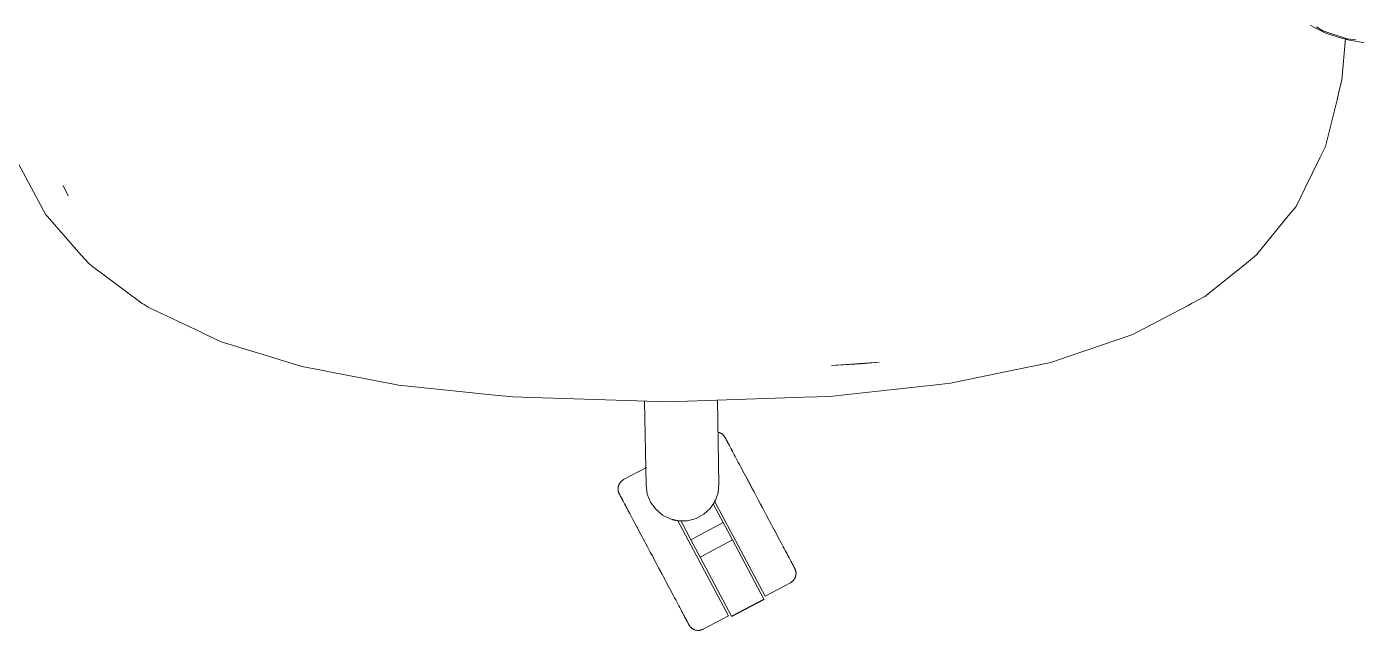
# Model space of a CAD drawing. Header units: millimetres. Extents: x 79795 to 317870, y -36033 to 97293.
# Drawn here: x 157737 to 158248, y 23928 to 24160 of the extents above; entities that cross this region are included whole.
import ezdxf

# ---------------------------------------------------------------- set-up
doc = ezdxf.new("R2010")
doc.units = ezdxf.units.MM
doc.header["$MEASUREMENT"] = 0
doc.layers.add('G-IMPT', color=8, linetype='CONTINUOUS', lineweight=9)
doc.layers.add('I-FURN', color=8, linetype='CONTINUOUS', lineweight=9)

msp = doc.modelspace()

# ---------------------------------------------------------------- linework, layer by layer
at = {"layer": 'G-IMPT'}
for p, q in [((158231.47, 24159.47), (158230.1, 24160.28)), ((158236.11, 24157.27), (158231.47, 24159.47)), ((158234.89, 24158.13), (158232.44, 24159.6)), ((158244.29, 24155.1), (158234.89, 24158.13)), ((158241.2, 24155.53), (158236.11, 24157.27)), ((158241.2, 24155.53), (158245.13, 24154.55)), ((158243.66, 24155.23), (158242.22, 24139.35)), ((158247.58, 24154.64), (158244.29, 24155.1)), ((158245.13, 24154.55), (158251.89, 24153.43)), ((158242.22, 24139.35), (158240.92, 24134.06)), ((158235.94, 24113.75), (158240.34, 24131.69)), ((158240.34, 24131.69), (158240.92, 24134.06)), ((158233.79, 24109.39), (158235.94, 24113.75)), ((157733.29, 24109.22), (157739.3, 24097.98)), ((158233.79, 24109.39), (158228.15, 24097.92)), ((157739.3, 24097.98), (157744.88, 24087.55)), ((157752.32, 24097.15), (157751.54, 24098.74)), ((157753.5, 24094.85), (157751.54, 24098.74)), ((157753.5, 24094.85), (157752.32, 24097.15)), ((158224.62, 24090.75), (158228.15, 24097.92)), ((157745.47, 24086.88), (157744.88, 24087.55)), ((157758.49, 24072.1), (157745.47, 24086.88)), ((158221.64, 24087.1), (158209.47, 24072.15)), ((158221.64, 24087.1), (158224.62, 24090.75)), ((157758.49, 24072.1), (157761.36, 24068.84)), ((158209.47, 24072.15), (158204.81, 24068.39)), ((157762.33, 24068.11), (157761.36, 24068.84)), ((157781.82, 24053.54), (157762.33, 24068.11)), ((158189.68, 24056.19), (158204.81, 24068.39)), ((158189.68, 24056.19), (158184.55, 24053.48)), ((157781.82, 24053.54), (157782.6, 24053.08)), ((157782.6, 24053.08), (157784.17, 24052.14)), ((157784.88, 24051.72), (157784.17, 24052.14)), ((157784.88, 24051.72), (157804.52, 24042.45)), ((158183.17, 24052.75), (158163.66, 24042.45)), ((158183.17, 24052.75), (158184.55, 24053.48)), ((157804.52, 24042.45), (157805.44, 24042.02)), ((157812.2, 24038.83), (157805.44, 24042.02)), ((158137.91, 24033.43), (158162, 24041.58)), ((158163.66, 24042.45), (158162, 24041.58)), ((157812.2, 24038.83), (157829.48, 24033.51)), ((157829.48, 24033.51), (157843.08, 24029.32)), ((158046.33, 24029.71), (158064.61, 24030.96)), ((158046.33, 24029.71), (158057.67, 24030.35)), ((158064.61, 24030.96), (158057.67, 24030.35)), ((158116.66, 24028.04), (158130.48, 24030.91)), ((158137.91, 24033.43), (158130.48, 24030.91)), ((157843.08, 24029.32), (157850.69, 24027.86)), ((157854.35, 24027.15), (157850.69, 24027.86)), ((157854.35, 24027.15), (157879.73, 24022.29)), ((158112.98, 24027.28), (158092.03, 24022.93)), ((158112.98, 24027.28), (158116.66, 24028.04)), ((157880.19, 24022.2), (157879.73, 24022.29)), ((157880.19, 24022.2), (157917.18, 24018.38)), ((158050.17, 24018.31), (158087.62, 24022.44)), ((158092.03, 24022.93), (158087.62, 24022.44)), ((157917.18, 24018.38), (157924.25, 24017.65)), ((157931.51, 24017.42), (157924.25, 24017.65)), ((157983.67, 24015.8), (157931.51, 24017.42)), ((158035.86, 24017.51), (157983.67, 24015.8)), ((158035.86, 24017.51), (158045.8, 24017.83)), ((158050.17, 24018.31), (158045.8, 24017.83))]:
    msp.add_line(p, q, dxfattribs=at)
at = {"layer": 'I-FURN'}
for p, q in [((157975.21, 23983.74), (157974.65, 24016.08)), ((158002.63, 24016.42), (158003.19, 23984.23)), ((158002.9, 24004.11), (158003.06, 24004.07)), ((158003.06, 24004.07), (158003.21, 24004.02)), ((158003.21, 24004.02), (158003.37, 24003.97)), ((158003.37, 24003.97), (158003.52, 24003.91)), ((158003.52, 24003.91), (158003.66, 24003.85)), ((158003.66, 24003.85), (158003.81, 24003.78)), ((158003.81, 24003.78), (158003.95, 24003.7)), ((158003.95, 24003.7), (158004.09, 24003.62)), ((158004.09, 24003.62), (158004.23, 24003.53)), ((158004.23, 24003.53), (158004.36, 24003.44)), ((158004.36, 24003.44), (158004.49, 24003.34)), ((158004.49, 24003.34), (158004.61, 24003.24)), ((158004.61, 24003.24), (158004.73, 24003.13)), ((158004.73, 24003.13), (158004.85, 24003.02)), ((158004.85, 24003.02), (158004.96, 24002.9)), ((158004.96, 24002.9), (158005.06, 24002.78)), ((158005.06, 24002.78), (158005.16, 24002.65)), ((158005.16, 24002.65), (158005.26, 24002.52)), ((158005.26, 24002.52), (158005.35, 24002.39)), ((158005.35, 24002.39), (158005.44, 24002.26)), ((158005.44, 24002.26), (158005.52, 24002.12)), ((158005.52, 24002.12), (158005.54, 24002.08)), ((158005.54, 24002.08), (158005.55, 24002.06)), ((158005.54, 24002.07), (158005.54, 24002.08)), ((158005.56, 24002.03), (158005.54, 24002.07)), ((158005.55, 24002.06), (158005.58, 24002)), ((158005.61, 24001.95), (158005.56, 24002.03)), ((158005.58, 24002), (158005.63, 24001.9)), ((158005.67, 24001.83), (158005.61, 24001.95)), ((158005.63, 24001.9), (158005.71, 24001.76)), ((158005.76, 24001.66), (158005.67, 24001.83)), ((158005.71, 24001.76), (158005.8, 24001.58)), ((158005.86, 24001.46), (158005.76, 24001.66)), ((158005.8, 24001.58), (158005.92, 24001.36)), ((158005.99, 24001.22), (158005.86, 24001.46)), ((158005.92, 24001.36), (158006.06, 24001.1)), ((158006.14, 24000.94), (158005.99, 24001.22)), ((158006.06, 24001.1), (158006.22, 24000.8)), ((158006.31, 24000.62), (158006.14, 24000.94)), ((158006.22, 24000.8), (158006.39, 24000.47)), ((158006.5, 24000.27), (158006.31, 24000.62)), ((158006.39, 24000.47), (158006.59, 24000.09)), ((158006.71, 23999.88), (158006.5, 24000.27)), ((158006.59, 24000.09), (158006.81, 23999.68)), ((158006.94, 23999.45), (158006.71, 23999.88)), ((158006.81, 23999.68), (158007.05, 23999.24)), ((158007.18, 23998.98), (158006.94, 23999.45)), ((158007.05, 23999.24), (158007.3, 23998.75)), ((158007.45, 23998.48), (158007.18, 23998.98)), ((158007.3, 23998.75), (158007.58, 23998.24)), ((158007.73, 23997.94), (158007.45, 23998.48)), ((158007.58, 23998.24), (158007.87, 23997.69)), ((158008.04, 23997.38), (158007.73, 23997.94)), ((158007.87, 23997.69), (158008.18, 23997.1)), ((158008.36, 23996.77), (158008.04, 23997.38)), ((158008.69, 23996.14), (158008.36, 23996.77)), ((158009.05, 23995.48), (158008.69, 23996.14)), ((158009.42, 23994.78), (158009.05, 23995.48)), ((158009.8, 23994.06), (158009.42, 23994.78)), ((158010.2, 23993.31), (158009.8, 23994.06)), ((157975.43, 23990.63), (157966.59, 23985.93)), ((158010.61, 23992.53), (158010.2, 23993.31)), ((158011.04, 23991.73), (158010.61, 23992.53)), ((158011.48, 23990.91), (158011.04, 23991.73)), ((158011.93, 23990.06), (158011.48, 23990.91)), ((158012.39, 23989.19), (158011.93, 23990.06)), ((158012.86, 23988.31), (158012.39, 23989.19)), ((157964.64, 23983.61), (157964.7, 23983.76)), ((157964.7, 23983.76), (157964.75, 23983.91)), ((157964.75, 23983.91), (157964.82, 23984.06)), ((157964.82, 23984.06), (157964.89, 23984.2)), ((157964.89, 23984.2), (157964.97, 23984.35)), ((157964.97, 23984.35), (157965.05, 23984.48)), ((157965.05, 23984.48), (157965.13, 23984.62)), ((157965.13, 23984.62), (157965.23, 23984.75)), ((157965.23, 23984.75), (157965.32, 23984.88)), ((157965.32, 23984.88), (157965.43, 23985)), ((157965.43, 23985), (157965.53, 23985.12)), ((157965.53, 23985.12), (157965.65, 23985.24)), ((157965.65, 23985.24), (157965.76, 23985.35)), ((157965.76, 23985.35), (157965.89, 23985.46)), ((157965.89, 23985.46), (157966.01, 23985.56)), ((157966.01, 23985.56), (157966.14, 23985.65)), ((157966.14, 23985.65), (157966.27, 23985.75)), ((157966.27, 23985.75), (157966.41, 23985.83)), ((157966.41, 23985.83), (157966.55, 23985.91)), ((157966.55, 23985.91), (157966.59, 23985.93)), ((157975.68, 23980.4), (157975.21, 23983.74)), ((158003.19, 23984.23), (158002.85, 23980.88)), ((158013.34, 23987.4), (158012.86, 23988.31)), ((158013.08, 23987.89), (158013.57, 23986.98)), ((158013.83, 23986.48), (158013.34, 23987.4)), ((158013.57, 23986.98), (158014.06, 23986.05)), ((158014.33, 23985.54), (158013.83, 23986.48)), ((158014.06, 23986.05), (158014.56, 23985.1)), ((158014.84, 23984.59), (158014.33, 23985.54)), ((158014.56, 23985.1), (158015.07, 23984.15)), ((158015.35, 23983.63), (158014.84, 23984.59)), ((158015.07, 23984.15), (158015.59, 23983.18)), ((157964.45, 23982.5), (157964.46, 23982.66)), ((157964.45, 23982.34), (157964.45, 23982.5)), ((157964.45, 23982.18), (157964.45, 23982.34)), ((157964.47, 23982.02), (157964.45, 23982.18)), ((157964.46, 23982.66), (157964.47, 23982.82)), ((157964.47, 23982.82), (157964.5, 23982.98)), ((157964.48, 23981.86), (157964.47, 23982.02)), ((157964.51, 23981.7), (157964.48, 23981.86)), ((157964.5, 23982.98), (157964.52, 23983.14)), ((157964.54, 23981.54), (157964.51, 23981.7)), ((157964.52, 23983.14), (157964.56, 23983.3)), ((157964.57, 23981.38), (157964.54, 23981.54)), ((157964.56, 23983.3), (157964.6, 23983.45)), ((157964.62, 23981.23), (157964.57, 23981.38)), ((157964.6, 23983.45), (157964.64, 23983.61)), ((157964.67, 23981.07), (157964.62, 23981.23)), ((157964.72, 23980.92), (157964.67, 23981.07)), ((157964.78, 23980.77), (157964.72, 23980.92)), ((157964.85, 23980.63), (157964.78, 23980.77)), ((157964.92, 23980.48), (157964.85, 23980.63)), ((157964.95, 23980.43), (157964.92, 23980.48)), ((157964.92, 23980.48), (157964.92, 23980.48)), ((157964.92, 23980.48), (157964.93, 23980.46)), ((157964.93, 23980.46), (157964.96, 23980.4)), ((157964.99, 23980.35), (157964.95, 23980.43)), ((157964.96, 23980.4), (157965.02, 23980.3)), ((157965.06, 23980.23), (157964.99, 23980.35)), ((157965.02, 23980.3), (157965.09, 23980.16)), ((157965.14, 23980.07), (157965.06, 23980.23)), ((157965.09, 23980.16), (157965.19, 23979.98)), ((157965.25, 23979.87), (157965.14, 23980.07)), ((157965.19, 23979.98), (157965.3, 23979.76)), ((157965.38, 23979.63), (157965.25, 23979.87)), ((157965.3, 23979.76), (157965.44, 23979.5)), ((157965.52, 23979.35), (157965.38, 23979.63)), ((157965.44, 23979.5), (157965.6, 23979.21)), ((157965.69, 23979.03), (157965.52, 23979.35)), ((157965.6, 23979.21), (157965.78, 23978.87)), ((157965.88, 23978.67), (157965.69, 23979.03)), ((157965.78, 23978.87), (157965.98, 23978.5)), ((157966.09, 23978.28), (157965.88, 23978.67)), ((157976.93, 23977.27), (157975.68, 23980.4)), ((158002.85, 23980.88), (158001.7, 23977.7)), ((158015.87, 23982.65), (158015.35, 23983.63)), ((158015.59, 23983.18), (158016.11, 23982.2)), ((158016.39, 23981.67), (158015.87, 23982.65)), ((158016.11, 23982.2), (158016.63, 23981.21)), ((158016.92, 23980.68), (158016.39, 23981.67)), ((158016.63, 23981.21), (158017.16, 23980.22)), ((158017.45, 23979.68), (158016.92, 23980.68)), ((158017.16, 23980.22), (158017.69, 23979.22)), ((158017.98, 23978.68), (158017.45, 23979.68)), ((158017.69, 23979.22), (158018.22, 23978.22)), ((158018.51, 23977.67), (158017.98, 23978.68)), ((157965.98, 23978.5), (157966.19, 23978.09)), ((157966.32, 23977.85), (157966.09, 23978.28)), ((157966.19, 23978.09), (157966.43, 23977.64)), ((157966.57, 23977.38), (157966.32, 23977.85)), ((157966.43, 23977.64), (157966.69, 23977.16)), ((157966.83, 23976.88), (157966.57, 23977.38)), ((157966.69, 23977.16), (157966.96, 23976.64)), ((157967.12, 23976.35), (157966.83, 23976.88)), ((157966.96, 23976.64), (157967.26, 23976.09)), ((157967.42, 23975.78), (157967.12, 23976.35)), ((157967.26, 23976.09), (157967.57, 23975.51)), ((157967.57, 23975.51), (157967.89, 23974.89)), ((157967.89, 23974.89), (157968.24, 23974.24)), ((157968.24, 23974.24), (157968.6, 23973.56)), ((157968.6, 23973.56), (157968.98, 23972.86)), ((157978.89, 23974.53), (157976.93, 23977.27)), ((157981.46, 23972.34), (157978.89, 23974.53)), ((157999.84, 23974.89), (157997.35, 23972.61)), ((158001.7, 23977.7), (157999.84, 23974.89)), ((158000.98, 23976.57), (158004.78, 23969.43)), ((158020.92, 23941.2), (158001.38, 23977.95)), ((158018.22, 23978.22), (158018.76, 23977.21)), ((158019.05, 23976.67), (158018.51, 23977.67)), ((158018.76, 23977.21), (158019.29, 23976.21)), ((158019.58, 23975.66), (158019.05, 23976.67)), ((158019.29, 23976.21), (158019.83, 23975.2)), ((158020.11, 23974.66), (158019.58, 23975.66)), ((158019.83, 23975.2), (158020.36, 23974.2)), ((158020.65, 23973.66), (158020.11, 23974.66)), ((158020.36, 23974.2), (158020.89, 23973.2)), ((158021.17, 23972.67), (158020.65, 23973.66)), ((157968.98, 23972.86), (157969.37, 23972.12)), ((157969.37, 23972.12), (157969.77, 23971.36)), ((157969.77, 23971.36), (157970.19, 23970.57)), ((157970.19, 23970.57), (157970.62, 23969.76)), ((157970.62, 23969.76), (157971.07, 23968.93)), ((157971.31, 23968.47), (157970.86, 23969.31)), ((157971.07, 23968.93), (157971.52, 23968.07)), ((157971.77, 23967.6), (157971.31, 23968.47)), ((157984.47, 23970.82), (157981.46, 23972.34)), ((157987.76, 23970.07), (157984.47, 23970.82)), ((158006.79, 23933.69), (157987.27, 23970.41)), ((157991.13, 23970.13), (157987.76, 23970.07)), ((157992.41, 23962.86), (157988.62, 23970)), ((157994.39, 23970.99), (157991.13, 23970.13)), ((158004.78, 23969.43), (157992.41, 23962.86)), ((157997.35, 23972.61), (157994.39, 23970.99)), ((158004.78, 23969.43), (158008.31, 23962.79)), ((158020.89, 23973.2), (158021.42, 23972.21)), ((158021.7, 23971.68), (158021.17, 23972.67)), ((158021.42, 23972.21), (158021.94, 23971.23)), ((158022.22, 23970.7), (158021.7, 23971.68)), ((158021.94, 23971.23), (158022.46, 23970.25)), ((158022.74, 23969.73), (158022.22, 23970.7)), ((158022.46, 23970.25), (158022.97, 23969.29)), ((158023.24, 23968.78), (158022.74, 23969.73)), ((158022.97, 23969.29), (158023.48, 23968.34)), ((158023.75, 23967.83), (158023.24, 23968.78)), ((158023.48, 23968.34), (158023.97, 23967.4)), ((157971.52, 23968.07), (157971.99, 23967.19)), ((157972.24, 23966.71), (157971.77, 23967.6)), ((157971.99, 23967.19), (157972.46, 23966.3)), ((157972.73, 23965.8), (157972.24, 23966.71)), ((157972.46, 23966.3), (157972.95, 23965.38)), ((157973.22, 23964.88), (157972.73, 23965.8)), ((157972.95, 23965.38), (157973.44, 23964.45)), ((157973.71, 23963.94), (157973.22, 23964.88)), ((157973.44, 23964.45), (157973.95, 23963.51)), ((157974.22, 23962.99), (157973.71, 23963.94)), ((157973.95, 23963.51), (157974.46, 23962.55)), ((158024.24, 23966.9), (158023.75, 23967.83)), ((158023.97, 23967.4), (158024.47, 23966.48)), ((158024.73, 23965.99), (158024.24, 23966.9)), ((158024.47, 23966.48), (158024.95, 23965.57)), ((158025.2, 23965.09), (158024.73, 23965.99)), ((158024.95, 23965.57), (158025.42, 23964.69)), ((158025.67, 23964.21), (158025.2, 23965.09)), ((158025.42, 23964.69), (158025.88, 23963.82)), ((158026.12, 23963.36), (158025.67, 23964.21)), ((158025.88, 23963.82), (158026.33, 23962.97)), ((158026.57, 23962.52), (158026.12, 23963.36)), ((157974.73, 23962.03), (157974.22, 23962.99)), ((157974.46, 23962.55), (157974.97, 23961.58)), ((157975.25, 23961.06), (157974.73, 23962.03)), ((157974.97, 23961.58), (157975.49, 23960.6)), ((157975.77, 23960.07), (157975.25, 23961.06)), ((157975.49, 23960.6), (157976.02, 23959.62)), ((157976.3, 23959.08), (157975.77, 23960.07)), ((157976.02, 23959.62), (157976.54, 23958.62)), ((157976.83, 23958.08), (157976.3, 23959.08)), ((157976.54, 23958.62), (157977.08, 23957.62)), ((157995.95, 23956.21), (157992.41, 23962.86)), ((158008.31, 23962.79), (157995.95, 23956.21)), ((158008.31, 23962.79), (158020.38, 23940.08)), ((158027, 23961.71), (158026.57, 23962.52)), ((158027.42, 23960.92), (158027, 23961.71)), ((158027.82, 23960.16), (158027.42, 23960.92)), ((158028.21, 23959.43), (158027.82, 23960.16)), ((158028.59, 23958.72), (158028.21, 23959.43)), ((158028.95, 23958.04), (158028.59, 23958.72)), ((157977.36, 23957.08), (157976.83, 23958.08)), ((157977.08, 23957.62), (157977.61, 23956.62)), ((157977.9, 23956.08), (157977.36, 23957.08)), ((157977.61, 23956.62), (157978.14, 23955.62)), ((157978.43, 23955.07), (157977.9, 23956.08)), ((157978.14, 23955.62), (157978.68, 23954.61)), ((157978.97, 23954.07), (157978.43, 23955.07)), ((157978.68, 23954.61), (157979.21, 23953.61)), ((157979.5, 23953.06), (157978.97, 23954.07)), ((157979.21, 23953.61), (157979.74, 23952.6)), ((157980.03, 23952.07), (157979.5, 23953.06)), ((158008.02, 23933.51), (157995.95, 23956.21)), ((158029.3, 23957.39), (158028.95, 23958.04)), ((158029.62, 23956.78), (158029.3, 23957.39)), ((158029.93, 23956.19), (158029.62, 23956.78)), ((158029.77, 23956.5), (158030.07, 23955.94)), ((158030.23, 23955.64), (158029.93, 23956.19)), ((158030.07, 23955.94), (158030.36, 23955.4)), ((158030.5, 23955.13), (158030.23, 23955.64)), ((158030.36, 23955.4), (158030.62, 23954.9)), ((158030.76, 23954.64), (158030.5, 23955.13)), ((158030.62, 23954.9), (158030.87, 23954.43)), ((158031, 23954.2), (158030.76, 23954.64)), ((158030.87, 23954.43), (158031.1, 23954)), ((158031.21, 23953.79), (158031, 23954.2)), ((158031.1, 23954), (158031.31, 23953.61)), ((158031.41, 23953.41), (158031.21, 23953.79)), ((158031.31, 23953.61), (158031.5, 23953.25)), ((158031.59, 23953.08), (158031.41, 23953.41)), ((158031.5, 23953.25), (158031.67, 23952.94)), ((158031.75, 23952.78), (158031.59, 23953.08)), ((157979.74, 23952.6), (157980.27, 23951.61)), ((157980.56, 23951.07), (157980.03, 23952.07)), ((157980.27, 23951.61), (157980.8, 23950.62)), ((157981.08, 23950.08), (157980.56, 23951.07)), ((157980.8, 23950.62), (157981.32, 23949.63)), ((157981.6, 23949.11), (157981.08, 23950.08)), ((157981.32, 23949.63), (157981.84, 23948.66)), ((157982.12, 23948.14), (157981.6, 23949.11)), ((157981.84, 23948.66), (157982.35, 23947.69)), ((157982.63, 23947.18), (157982.12, 23948.14)), ((158031.67, 23952.94), (158031.81, 23952.66)), ((158031.89, 23952.52), (158031.75, 23952.78)), ((158031.81, 23952.66), (158031.94, 23952.42)), ((158032, 23952.3), (158031.89, 23952.52)), ((158031.94, 23952.42), (158032.05, 23952.22)), ((158032.1, 23952.12), (158032, 23952.3)), ((158032.05, 23952.22), (158032.13, 23952.05)), ((158032.17, 23951.98), (158032.1, 23952.12)), ((158032.13, 23952.05), (158032.2, 23951.93)), ((158032.22, 23947.94), (158032.14, 23947.8)), ((158032.23, 23951.88), (158032.17, 23951.98)), ((158032.2, 23951.93), (158032.24, 23951.85)), ((158032.3, 23948.08), (158032.22, 23947.94)), ((158032.26, 23951.82), (158032.23, 23951.88)), ((158032.24, 23951.85), (158032.27, 23951.81)), ((158032.27, 23951.8), (158032.26, 23951.82)), ((158032.27, 23951.81), (158032.27, 23951.8)), ((158032.27, 23951.8), (158032.34, 23951.66)), ((158032.37, 23948.23), (158032.3, 23948.08)), ((158032.34, 23951.66), (158032.41, 23951.51)), ((158032.44, 23948.37), (158032.37, 23948.23)), ((158032.41, 23951.51), (158032.47, 23951.36)), ((158032.49, 23948.52), (158032.44, 23948.37)), ((158032.47, 23951.36), (158032.52, 23951.21)), ((158032.55, 23948.68), (158032.49, 23948.52)), ((158032.52, 23951.21), (158032.57, 23951.06)), ((158032.59, 23948.83), (158032.55, 23948.68)), ((158032.57, 23951.06), (158032.62, 23950.9)), ((158032.63, 23948.99), (158032.59, 23948.83)), ((158032.62, 23950.9), (158032.65, 23950.75)), ((158032.67, 23949.14), (158032.63, 23948.99)), ((158032.65, 23950.75), (158032.68, 23950.59)), ((158032.69, 23949.3), (158032.67, 23949.14)), ((158032.68, 23950.59), (158032.71, 23950.43)), ((158032.72, 23949.46), (158032.69, 23949.3)), ((158032.71, 23950.43), (158032.72, 23950.27)), ((158032.72, 23950.27), (158032.74, 23950.11)), ((158032.73, 23949.62), (158032.72, 23949.46)), ((158032.74, 23949.78), (158032.73, 23949.62)), ((158032.74, 23950.11), (158032.74, 23949.95)), ((158032.74, 23949.95), (158032.74, 23949.78)), ((157982.35, 23947.69), (157982.86, 23946.74)), ((157983.13, 23946.24), (157982.63, 23947.18)), ((157982.86, 23946.74), (157983.36, 23945.81)), ((157983.62, 23945.31), (157983.13, 23946.24)), ((157983.36, 23945.81), (157983.85, 23944.88)), ((157984.11, 23944.39), (157983.62, 23945.31)), ((157983.85, 23944.88), (157984.33, 23943.98)), ((157984.33, 23943.98), (157984.8, 23943.09)), ((157984.8, 23943.09), (157985.26, 23942.22)), ((158020.92, 23941.2), (158030.6, 23946.35)), ((158030.64, 23946.37), (158030.6, 23946.35)), ((158030.78, 23946.45), (158030.64, 23946.37)), ((158030.92, 23946.54), (158030.78, 23946.45)), ((158031.05, 23946.63), (158030.92, 23946.54)), ((158031.18, 23946.73), (158031.05, 23946.63)), ((158031.3, 23946.83), (158031.18, 23946.73)), ((158031.43, 23946.93), (158031.3, 23946.83)), ((158031.54, 23947.04), (158031.43, 23946.93)), ((158031.66, 23947.16), (158031.54, 23947.04)), ((158031.76, 23947.28), (158031.66, 23947.16)), ((158031.87, 23947.4), (158031.76, 23947.28)), ((158031.96, 23947.53), (158031.87, 23947.4)), ((158032.06, 23947.66), (158031.96, 23947.53)), ((158032.14, 23947.8), (158032.06, 23947.66)), ((157985.26, 23942.22), (157985.71, 23941.38)), ((157985.71, 23941.38), (157986.15, 23940.55)), ((157986.15, 23940.55), (157986.58, 23939.75)), ((157986.58, 23939.75), (157986.99, 23938.97)), ((157986.99, 23938.97), (157987.39, 23938.22)), ((157987.39, 23938.22), (157987.77, 23937.5)), ((158020.38, 23940.08), (158008.02, 23933.51)), ((158008.11, 23933.34), (158020.47, 23939.91)), ((157987.77, 23937.5), (157988.14, 23936.81)), ((157988.14, 23936.81), (157988.5, 23936.14)), ((157988.5, 23936.14), (157988.83, 23935.51)), ((157988.83, 23935.51), (157989.15, 23934.91)), ((157989.15, 23934.91), (157989.46, 23934.34)), ((157989.32, 23934.6), (157989.17, 23934.87)), ((157989.61, 23934.05), (157989.32, 23934.6)), ((157989.46, 23934.34), (157989.74, 23933.8)), ((157989.89, 23933.53), (157989.61, 23934.05)), ((157989.74, 23933.8), (157990.01, 23933.3)), ((157990.14, 23933.05), (157989.89, 23933.53)), ((157990.01, 23933.3), (157990.25, 23932.84)), ((157990.38, 23932.6), (157990.14, 23933.05)), ((157990.25, 23932.84), (157990.48, 23932.41)), ((157997.1, 23928.54), (158006.79, 23933.69)), ((157990.6, 23932.19), (157990.38, 23932.6)), ((157990.48, 23932.41), (157990.69, 23932.01)), ((157990.8, 23931.82), (157990.6, 23932.19)), ((157990.69, 23932.01), (157990.88, 23931.66)), ((157990.97, 23931.48), (157990.8, 23931.82)), ((157990.88, 23931.66), (157991.05, 23931.34)), ((157991.13, 23931.19), (157990.97, 23931.48)), ((157991.05, 23931.34), (157991.2, 23931.06)), ((157991.27, 23930.93), (157991.13, 23931.19)), ((157991.2, 23931.06), (157991.33, 23930.82)), ((157991.39, 23930.71), (157991.27, 23930.93)), ((157991.33, 23930.82), (157991.43, 23930.62)), ((157991.48, 23930.53), (157991.39, 23930.71)), ((157991.43, 23930.62), (157991.52, 23930.46)), ((157991.56, 23930.39), (157991.48, 23930.53)), ((157991.52, 23930.46), (157991.58, 23930.34)), ((157991.61, 23930.29), (157991.56, 23930.39)), ((157991.58, 23930.34), (157991.63, 23930.25)), ((157991.64, 23930.23), (157991.61, 23930.29)), ((157991.63, 23930.25), (157991.65, 23930.21)), ((157991.65, 23930.21), (157991.64, 23930.23)), ((157991.67, 23930.17), (157991.65, 23930.21)), ((157991.65, 23930.21), (157991.65, 23930.21)), ((157991.75, 23930.03), (157991.67, 23930.17)), ((157991.84, 23929.89), (157991.75, 23930.03)), ((157991.93, 23929.76), (157991.84, 23929.89)), ((157992.03, 23929.63), (157991.93, 23929.76)), ((157992.13, 23929.5), (157992.03, 23929.63)), ((157992.23, 23929.38), (157992.13, 23929.5)), ((157992.34, 23929.27), (157992.23, 23929.38)), ((157992.46, 23929.15), (157992.34, 23929.27)), ((157992.58, 23929.05), (157992.46, 23929.15)), ((157992.7, 23928.94), (157992.58, 23929.05)), ((157992.83, 23928.85), (157992.7, 23928.94)), ((157992.96, 23928.75), (157992.83, 23928.85)), ((157993.1, 23928.67), (157992.96, 23928.75)), ((157993.24, 23928.58), (157993.1, 23928.67)), ((157993.38, 23928.51), (157993.24, 23928.58)), ((157993.53, 23928.44), (157993.38, 23928.51)), ((157993.67, 23928.37), (157993.53, 23928.44)), ((157993.82, 23928.31), (157993.67, 23928.37)), ((157993.98, 23928.26), (157993.82, 23928.31)), ((157994.13, 23928.22), (157993.98, 23928.26)), ((157994.29, 23928.18), (157994.13, 23928.22)), ((157994.45, 23928.14), (157994.29, 23928.18)), ((157994.6, 23928.11), (157994.45, 23928.14)), ((157994.76, 23928.09), (157994.6, 23928.11)), ((157994.92, 23928.08), (157994.76, 23928.09)), ((157995.09, 23928.07), (157994.92, 23928.08)), ((157995.25, 23928.07), (157995.09, 23928.07)), ((157995.41, 23928.07), (157995.25, 23928.07)), ((157995.57, 23928.08), (157995.41, 23928.07)), ((157995.73, 23928.1), (157995.57, 23928.08)), ((157995.89, 23928.13), (157995.73, 23928.1)), ((157996.05, 23928.16), (157995.89, 23928.13)), ((157996.2, 23928.19), (157996.05, 23928.16)), ((157996.36, 23928.24), (157996.2, 23928.19)), ((157996.51, 23928.28), (157996.36, 23928.24)), ((157996.66, 23928.34), (157996.51, 23928.28)), ((157996.81, 23928.4), (157996.66, 23928.34)), ((157996.96, 23928.47), (157996.81, 23928.4)), ((157997.1, 23928.54), (157996.96, 23928.47))]:
    msp.add_line(p, q, dxfattribs=at)
msp.add_arc((157989.21, 23983.8), 13.81, 252.664, 257.6527, dxfattribs=at)
msp.add_open_spline([(157986.84, 23970.19), (157986.41, 23970.27), (157985.99, 23970.37), (157985.57, 23970.48)], degree=3, dxfattribs=at)

doc.saveas('drawing.dxf')
